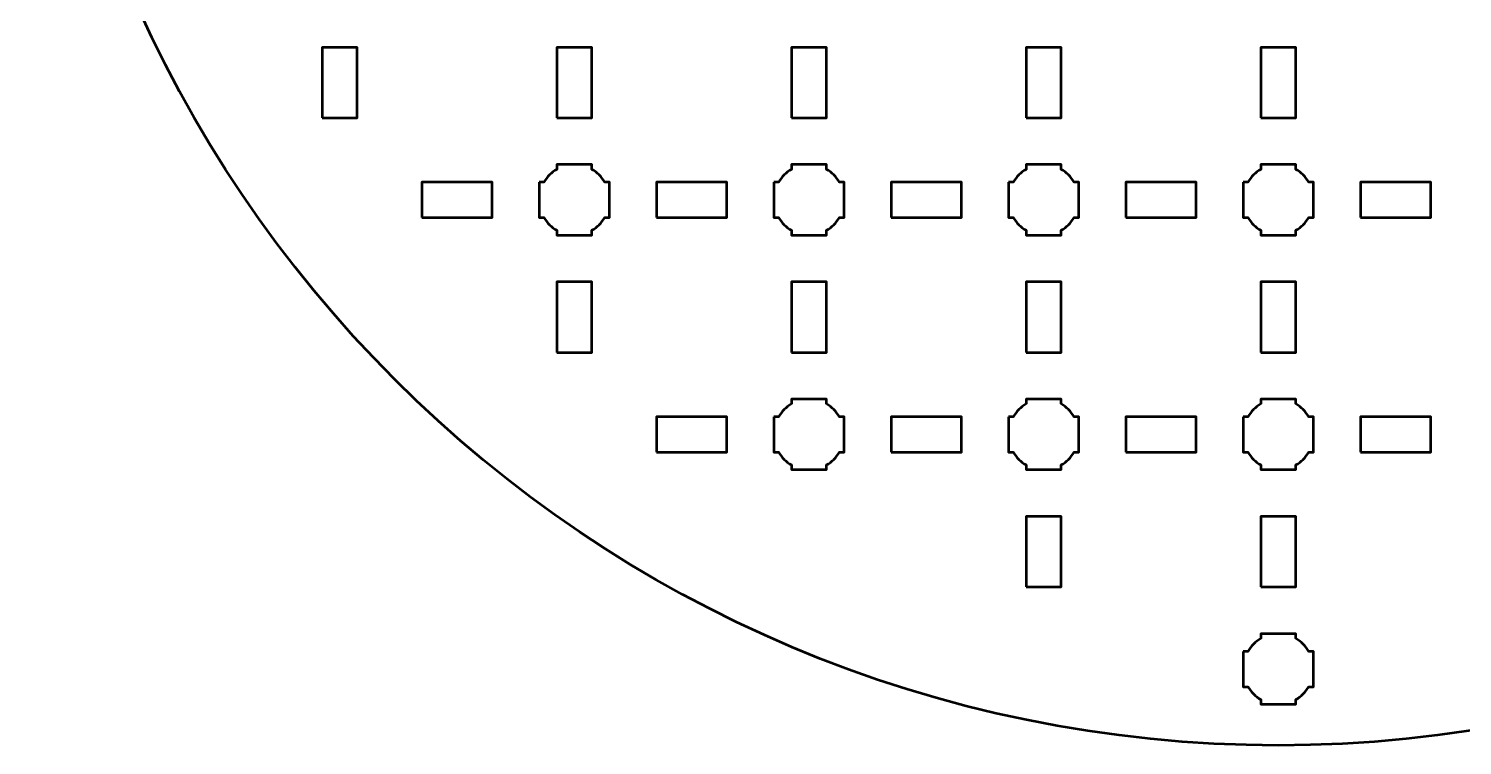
# Model space of a CAD drawing. Header units: centimetres. Extents: x -21.1 to 0.2, y -25.5 to -4.2.
# Drawn here: x -21.15 to -8.93, y -25.5 to -19.39 of the extents above; entities that cross this region are included whole.
import ezdxf

# ---------------------------------------------------------------- set-up
doc = ezdxf.new("R2010")
doc.units = ezdxf.units.CM
doc.header["$MEASUREMENT"] = 0
doc.layers.add('Layer 1', color=7, linetype='Continuous')

msp = doc.modelspace()

# ---------------------------------------------------------------- linework, layer by layer
at = {"layer": 'Layer 1', "lineweight": 53}
for points in [[(-18.65, -20.15), (-18.35, -20.15), (-18.35, -19.55), (-18.65, -19.55), (-18.65, -20.15)], [(-16.65, -20.15), (-16.35, -20.15), (-16.35, -19.55), (-16.65, -19.55), (-16.65, -20.15)], [(-14.65, -20.15), (-14.35, -20.15), (-14.35, -19.55), (-14.65, -19.55), (-14.65, -20.15)], [(-12.65, -20.15), (-12.35, -20.15), (-12.35, -19.55), (-12.65, -19.55), (-12.65, -20.15)], [(-10.65, -20.15), (-10.35, -20.15), (-10.35, -19.55), (-10.65, -19.55), (-10.65, -20.15)], [(-17.8, -21), (-17.2, -21), (-17.2, -20.7), (-17.8, -20.7), (-17.8, -21)], [(-15.8, -21), (-15.2, -21), (-15.2, -20.7), (-15.8, -20.7), (-15.8, -21)], [(-13.8, -21), (-13.2, -21), (-13.2, -20.7), (-13.8, -20.7), (-13.8, -21)], [(-11.8, -21), (-11.2, -21), (-11.2, -20.7), (-11.8, -20.7), (-11.8, -21)], [(-9.8, -21), (-9.2, -21), (-9.2, -20.7), (-9.8, -20.7), (-9.8, -21)], [(-16.65, -22.15), (-16.35, -22.15), (-16.35, -21.55), (-16.65, -21.55), (-16.65, -22.15)], [(-14.65, -22.15), (-14.35, -22.15), (-14.35, -21.55), (-14.65, -21.55), (-14.65, -22.15)], [(-12.65, -22.15), (-12.35, -22.15), (-12.35, -21.55), (-12.65, -21.55), (-12.65, -22.15)], [(-10.65, -22.15), (-10.35, -22.15), (-10.35, -21.55), (-10.65, -21.55), (-10.65, -22.15)], [(-15.8, -23), (-15.2, -23), (-15.2, -22.7), (-15.8, -22.7), (-15.8, -23)], [(-13.8, -23), (-13.2, -23), (-13.2, -22.7), (-13.8, -22.7), (-13.8, -23)], [(-11.8, -23), (-11.2, -23), (-11.2, -22.7), (-11.8, -22.7), (-11.8, -23)], [(-9.8, -23), (-9.2, -23), (-9.2, -22.7), (-9.8, -22.7), (-9.8, -23)], [(-12.65, -24.15), (-12.35, -24.15), (-12.35, -23.55), (-12.65, -23.55), (-12.65, -24.15)], [(-10.65, -24.15), (-10.35, -24.15), (-10.35, -23.55), (-10.65, -23.55), (-10.65, -24.15)]]:
    msp.add_lwpolyline(points, close=True, dxfattribs=at)
at = {"layer": 'Layer 1', "color": 250, "lineweight": 53}
msp.add_ellipse((-10.5, -14.85), major_axis=(0, 10.65), ratio=1, dxfattribs=at)
at = {"layer": 'Layer 1', "lineweight": 53}
for points in [[(-16.8, -20.7), (-16.8, -20.7), (-16.75985, -20.7), (-16.75985, -20.7), (-16.75985, -20.7), (-16.7335, -20.65447), (-16.69553, -20.6165), (-16.65, -20.59015), (-16.65, -20.59015), (-16.65, -20.59015), (-16.65, -20.55), (-16.65, -20.55), (-16.65, -20.55), (-16.65, -20.55), (-16.5, -20.55), (-16.5, -20.55), (-16.5, -20.55), (-16.5, -20.55), (-16.35, -20.55), (-16.35, -20.55), (-16.35, -20.55), (-16.35, -20.55), (-16.35, -20.59015), (-16.35, -20.59015), (-16.35, -20.59015), (-16.30447, -20.6165), (-16.2665, -20.65447), (-16.24015, -20.7), (-16.24015, -20.7), (-16.24015, -20.7), (-16.2, -20.7), (-16.2, -20.7), (-16.2, -20.7), (-16.2, -20.7), (-16.2, -20.85), (-16.2, -20.85), (-16.2, -20.85), (-16.2, -20.85), (-16.2, -21), (-16.2, -21), (-16.2, -21), (-16.2, -21), (-16.24015, -21), (-16.24015, -21), (-16.24015, -21), (-16.2665, -21.04553), (-16.30447, -21.0835), (-16.35, -21.10985), (-16.35, -21.10985), (-16.35, -21.10985), (-16.35, -21.15), (-16.35, -21.15), (-16.35, -21.15), (-16.35, -21.15), (-16.5, -21.15), (-16.5, -21.15), (-16.5, -21.15), (-16.5, -21.15), (-16.65, -21.15), (-16.65, -21.15), (-16.65, -21.15), (-16.65, -21.15), (-16.65, -21.10985), (-16.65, -21.10985), (-16.65, -21.10985), (-16.69553, -21.0835), (-16.7335, -21.04553), (-16.75985, -21), (-16.75985, -21), (-16.75985, -21), (-16.8, -21), (-16.8, -21), (-16.8, -21), (-16.8, -21), (-16.8, -20.85), (-16.8, -20.85), (-16.8, -20.85), (-16.8, -20.85), (-16.8, -20.7), (-16.8, -20.7)], [(-14.8, -20.7), (-14.8, -20.7), (-14.75985, -20.7), (-14.75985, -20.7), (-14.75985, -20.7), (-14.7335, -20.65447), (-14.69553, -20.6165), (-14.65, -20.59015), (-14.65, -20.59015), (-14.65, -20.59015), (-14.65, -20.55), (-14.65, -20.55), (-14.65, -20.55), (-14.65, -20.55), (-14.5, -20.55), (-14.5, -20.55), (-14.5, -20.55), (-14.5, -20.55), (-14.35, -20.55), (-14.35, -20.55), (-14.35, -20.55), (-14.35, -20.55), (-14.35, -20.59015), (-14.35, -20.59015), (-14.35, -20.59015), (-14.30447, -20.6165), (-14.2665, -20.65447), (-14.24015, -20.7), (-14.24015, -20.7), (-14.24015, -20.7), (-14.2, -20.7), (-14.2, -20.7), (-14.2, -20.7), (-14.2, -20.7), (-14.2, -20.85), (-14.2, -20.85), (-14.2, -20.85), (-14.2, -20.85), (-14.2, -21), (-14.2, -21), (-14.2, -21), (-14.2, -21), (-14.24015, -21), (-14.24015, -21), (-14.24015, -21), (-14.2665, -21.04553), (-14.30447, -21.0835), (-14.35, -21.10985), (-14.35, -21.10985), (-14.35, -21.10985), (-14.35, -21.15), (-14.35, -21.15), (-14.35, -21.15), (-14.35, -21.15), (-14.5, -21.15), (-14.5, -21.15), (-14.5, -21.15), (-14.5, -21.15), (-14.65, -21.15), (-14.65, -21.15), (-14.65, -21.15), (-14.65, -21.15), (-14.65, -21.10985), (-14.65, -21.10985), (-14.65, -21.10985), (-14.69553, -21.0835), (-14.7335, -21.04553), (-14.75985, -21), (-14.75985, -21), (-14.75985, -21), (-14.8, -21), (-14.8, -21), (-14.8, -21), (-14.8, -21), (-14.8, -20.85), (-14.8, -20.85), (-14.8, -20.85), (-14.8, -20.85), (-14.8, -20.7), (-14.8, -20.7)], [(-12.8, -20.7), (-12.8, -20.7), (-12.75985, -20.7), (-12.75985, -20.7), (-12.75985, -20.7), (-12.7335, -20.65447), (-12.69553, -20.6165), (-12.65, -20.59015), (-12.65, -20.59015), (-12.65, -20.59015), (-12.65, -20.55), (-12.65, -20.55), (-12.65, -20.55), (-12.65, -20.55), (-12.5, -20.55), (-12.5, -20.55), (-12.5, -20.55), (-12.5, -20.55), (-12.35, -20.55), (-12.35, -20.55), (-12.35, -20.55), (-12.35, -20.55), (-12.35, -20.59015), (-12.35, -20.59015), (-12.35, -20.59015), (-12.30447, -20.6165), (-12.2665, -20.65447), (-12.24015, -20.7), (-12.24015, -20.7), (-12.24015, -20.7), (-12.2, -20.7), (-12.2, -20.7), (-12.2, -20.7), (-12.2, -20.7), (-12.2, -20.85), (-12.2, -20.85), (-12.2, -20.85), (-12.2, -20.85), (-12.2, -21), (-12.2, -21), (-12.2, -21), (-12.2, -21), (-12.24015, -21), (-12.24015, -21), (-12.24015, -21), (-12.2665, -21.04553), (-12.30447, -21.0835), (-12.35, -21.10985), (-12.35, -21.10985), (-12.35, -21.10985), (-12.35, -21.15), (-12.35, -21.15), (-12.35, -21.15), (-12.35, -21.15), (-12.5, -21.15), (-12.5, -21.15), (-12.5, -21.15), (-12.5, -21.15), (-12.65, -21.15), (-12.65, -21.15), (-12.65, -21.15), (-12.65, -21.15), (-12.65, -21.10985), (-12.65, -21.10985), (-12.65, -21.10985), (-12.69553, -21.0835), (-12.7335, -21.04553), (-12.75985, -21), (-12.75985, -21), (-12.75985, -21), (-12.8, -21), (-12.8, -21), (-12.8, -21), (-12.8, -21), (-12.8, -20.85), (-12.8, -20.85), (-12.8, -20.85), (-12.8, -20.85), (-12.8, -20.7), (-12.8, -20.7)], [(-10.8, -20.7), (-10.8, -20.7), (-10.75985, -20.7), (-10.75985, -20.7), (-10.75985, -20.7), (-10.7335, -20.65447), (-10.69553, -20.6165), (-10.65, -20.59015), (-10.65, -20.59015), (-10.65, -20.59015), (-10.65, -20.55), (-10.65, -20.55), (-10.65, -20.55), (-10.65, -20.55), (-10.5, -20.55), (-10.5, -20.55), (-10.5, -20.55), (-10.5, -20.55), (-10.35, -20.55), (-10.35, -20.55), (-10.35, -20.55), (-10.35, -20.55), (-10.35, -20.59015), (-10.35, -20.59015), (-10.35, -20.59015), (-10.30447, -20.6165), (-10.2665, -20.65447), (-10.24015, -20.7), (-10.24015, -20.7), (-10.24015, -20.7), (-10.2, -20.7), (-10.2, -20.7), (-10.2, -20.7), (-10.2, -20.7), (-10.2, -20.85), (-10.2, -20.85), (-10.2, -20.85), (-10.2, -20.85), (-10.2, -21), (-10.2, -21), (-10.2, -21), (-10.2, -21), (-10.24015, -21), (-10.24015, -21), (-10.24015, -21), (-10.2665, -21.04553), (-10.30447, -21.0835), (-10.35, -21.10985), (-10.35, -21.10985), (-10.35, -21.10985), (-10.35, -21.15), (-10.35, -21.15), (-10.35, -21.15), (-10.35, -21.15), (-10.5, -21.15), (-10.5, -21.15), (-10.5, -21.15), (-10.5, -21.15), (-10.65, -21.15), (-10.65, -21.15), (-10.65, -21.15), (-10.65, -21.15), (-10.65, -21.10985), (-10.65, -21.10985), (-10.65, -21.10985), (-10.69553, -21.0835), (-10.7335, -21.04553), (-10.75985, -21), (-10.75985, -21), (-10.75985, -21), (-10.8, -21), (-10.8, -21), (-10.8, -21), (-10.8, -21), (-10.8, -20.85), (-10.8, -20.85), (-10.8, -20.85), (-10.8, -20.85), (-10.8, -20.7), (-10.8, -20.7)], [(-14.8, -22.7), (-14.8, -22.7), (-14.75985, -22.7), (-14.75985, -22.7), (-14.75985, -22.7), (-14.7335, -22.65447), (-14.69553, -22.6165), (-14.65, -22.59015), (-14.65, -22.59015), (-14.65, -22.59015), (-14.65, -22.55), (-14.65, -22.55), (-14.65, -22.55), (-14.65, -22.55), (-14.5, -22.55), (-14.5, -22.55), (-14.5, -22.55), (-14.5, -22.55), (-14.35, -22.55), (-14.35, -22.55), (-14.35, -22.55), (-14.35, -22.55), (-14.35, -22.59015), (-14.35, -22.59015), (-14.35, -22.59015), (-14.30447, -22.6165), (-14.2665, -22.65447), (-14.24015, -22.7), (-14.24015, -22.7), (-14.24015, -22.7), (-14.2, -22.7), (-14.2, -22.7), (-14.2, -22.7), (-14.2, -22.7), (-14.2, -22.85), (-14.2, -22.85), (-14.2, -22.85), (-14.2, -22.85), (-14.2, -23), (-14.2, -23), (-14.2, -23), (-14.2, -23), (-14.24015, -23), (-14.24015, -23), (-14.24015, -23), (-14.2665, -23.04553), (-14.30447, -23.0835), (-14.35, -23.10985), (-14.35, -23.10985), (-14.35, -23.10985), (-14.35, -23.15), (-14.35, -23.15), (-14.35, -23.15), (-14.35, -23.15), (-14.5, -23.15), (-14.5, -23.15), (-14.5, -23.15), (-14.5, -23.15), (-14.65, -23.15), (-14.65, -23.15), (-14.65, -23.15), (-14.65, -23.15), (-14.65, -23.10985), (-14.65, -23.10985), (-14.65, -23.10985), (-14.69553, -23.0835), (-14.7335, -23.04553), (-14.75985, -23), (-14.75985, -23), (-14.75985, -23), (-14.8, -23), (-14.8, -23), (-14.8, -23), (-14.8, -23), (-14.8, -22.85), (-14.8, -22.85), (-14.8, -22.85), (-14.8, -22.85), (-14.8, -22.7), (-14.8, -22.7)], [(-12.8, -22.7), (-12.8, -22.7), (-12.75985, -22.7), (-12.75985, -22.7), (-12.75985, -22.7), (-12.7335, -22.65447), (-12.69553, -22.6165), (-12.65, -22.59015), (-12.65, -22.59015), (-12.65, -22.59015), (-12.65, -22.55), (-12.65, -22.55), (-12.65, -22.55), (-12.65, -22.55), (-12.5, -22.55), (-12.5, -22.55), (-12.5, -22.55), (-12.5, -22.55), (-12.35, -22.55), (-12.35, -22.55), (-12.35, -22.55), (-12.35, -22.55), (-12.35, -22.59015), (-12.35, -22.59015), (-12.35, -22.59015), (-12.30447, -22.6165), (-12.2665, -22.65447), (-12.24015, -22.7), (-12.24015, -22.7), (-12.24015, -22.7), (-12.2, -22.7), (-12.2, -22.7), (-12.2, -22.7), (-12.2, -22.7), (-12.2, -22.85), (-12.2, -22.85), (-12.2, -22.85), (-12.2, -22.85), (-12.2, -23), (-12.2, -23), (-12.2, -23), (-12.2, -23), (-12.24015, -23), (-12.24015, -23), (-12.24015, -23), (-12.2665, -23.04553), (-12.30447, -23.0835), (-12.35, -23.10985), (-12.35, -23.10985), (-12.35, -23.10985), (-12.35, -23.15), (-12.35, -23.15), (-12.35, -23.15), (-12.35, -23.15), (-12.5, -23.15), (-12.5, -23.15), (-12.5, -23.15), (-12.5, -23.15), (-12.65, -23.15), (-12.65, -23.15), (-12.65, -23.15), (-12.65, -23.15), (-12.65, -23.10985), (-12.65, -23.10985), (-12.65, -23.10985), (-12.69553, -23.0835), (-12.7335, -23.04553), (-12.75985, -23), (-12.75985, -23), (-12.75985, -23), (-12.8, -23), (-12.8, -23), (-12.8, -23), (-12.8, -23), (-12.8, -22.85), (-12.8, -22.85), (-12.8, -22.85), (-12.8, -22.85), (-12.8, -22.7), (-12.8, -22.7)], [(-10.8, -22.7), (-10.8, -22.7), (-10.75985, -22.7), (-10.75985, -22.7), (-10.75985, -22.7), (-10.7335, -22.65447), (-10.69553, -22.6165), (-10.65, -22.59015), (-10.65, -22.59015), (-10.65, -22.59015), (-10.65, -22.55), (-10.65, -22.55), (-10.65, -22.55), (-10.65, -22.55), (-10.5, -22.55), (-10.5, -22.55), (-10.5, -22.55), (-10.5, -22.55), (-10.35, -22.55), (-10.35, -22.55), (-10.35, -22.55), (-10.35, -22.55), (-10.35, -22.59015), (-10.35, -22.59015), (-10.35, -22.59015), (-10.30447, -22.6165), (-10.2665, -22.65447), (-10.24015, -22.7), (-10.24015, -22.7), (-10.24015, -22.7), (-10.2, -22.7), (-10.2, -22.7), (-10.2, -22.7), (-10.2, -22.7), (-10.2, -22.85), (-10.2, -22.85), (-10.2, -22.85), (-10.2, -22.85), (-10.2, -23), (-10.2, -23), (-10.2, -23), (-10.2, -23), (-10.24015, -23), (-10.24015, -23), (-10.24015, -23), (-10.2665, -23.04553), (-10.30447, -23.0835), (-10.35, -23.10985), (-10.35, -23.10985), (-10.35, -23.10985), (-10.35, -23.15), (-10.35, -23.15), (-10.35, -23.15), (-10.35, -23.15), (-10.5, -23.15), (-10.5, -23.15), (-10.5, -23.15), (-10.5, -23.15), (-10.65, -23.15), (-10.65, -23.15), (-10.65, -23.15), (-10.65, -23.15), (-10.65, -23.10985), (-10.65, -23.10985), (-10.65, -23.10985), (-10.69553, -23.0835), (-10.7335, -23.04553), (-10.75985, -23), (-10.75985, -23), (-10.75985, -23), (-10.8, -23), (-10.8, -23), (-10.8, -23), (-10.8, -23), (-10.8, -22.85), (-10.8, -22.85), (-10.8, -22.85), (-10.8, -22.85), (-10.8, -22.7), (-10.8, -22.7)], [(-10.8, -24.7), (-10.8, -24.7), (-10.75985, -24.7), (-10.75985, -24.7), (-10.75985, -24.7), (-10.7335, -24.65447), (-10.69553, -24.6165), (-10.65, -24.59015), (-10.65, -24.59015), (-10.65, -24.59015), (-10.65, -24.55), (-10.65, -24.55), (-10.65, -24.55), (-10.65, -24.55), (-10.5, -24.55), (-10.5, -24.55), (-10.5, -24.55), (-10.5, -24.55), (-10.35, -24.55), (-10.35, -24.55), (-10.35, -24.55), (-10.35, -24.55), (-10.35, -24.59015), (-10.35, -24.59015), (-10.35, -24.59015), (-10.30447, -24.6165), (-10.2665, -24.65447), (-10.24015, -24.7), (-10.24015, -24.7), (-10.24015, -24.7), (-10.2, -24.7), (-10.2, -24.7), (-10.2, -24.7), (-10.2, -24.7), (-10.2, -24.85), (-10.2, -24.85), (-10.2, -24.85), (-10.2, -24.85), (-10.2, -25), (-10.2, -25), (-10.2, -25), (-10.2, -25), (-10.24015, -25), (-10.24015, -25), (-10.24015, -25), (-10.2665, -25.04553), (-10.30447, -25.0835), (-10.35, -25.10985), (-10.35, -25.10985), (-10.35, -25.10985), (-10.35, -25.15), (-10.35, -25.15), (-10.35, -25.15), (-10.35, -25.15), (-10.5, -25.15), (-10.5, -25.15), (-10.5, -25.15), (-10.5, -25.15), (-10.65, -25.15), (-10.65, -25.15), (-10.65, -25.15), (-10.65, -25.15), (-10.65, -25.10985), (-10.65, -25.10985), (-10.65, -25.10985), (-10.69553, -25.0835), (-10.7335, -25.04553), (-10.75985, -25), (-10.75985, -25), (-10.75985, -25), (-10.8, -25), (-10.8, -25), (-10.8, -25), (-10.8, -25), (-10.8, -24.85), (-10.8, -24.85), (-10.8, -24.85), (-10.8, -24.85), (-10.8, -24.7), (-10.8, -24.7)]]:
    msp.add_open_spline(points, degree=3, knots=[0, 0, 0, 0, 0.05, 0.05, 0.05, 0.05, 0.1, 0.1, 0.1, 0.1, 0.15, 0.15, 0.15, 0.15, 0.2, 0.2, 0.2, 0.2, 0.25, 0.25, 0.25, 0.25, 0.3, 0.3, 0.3, 0.3, 0.35, 0.35, 0.35, 0.35, 0.4, 0.4, 0.4, 0.4, 0.45, 0.45, 0.45, 0.45, 0.5, 0.5, 0.5, 0.5, 0.55, 0.55, 0.55, 0.55, 0.6, 0.6, 0.6, 0.6, 0.65, 0.65, 0.65, 0.65, 0.7, 0.7, 0.7, 0.7, 0.75, 0.75, 0.75, 0.75, 0.8, 0.8, 0.8, 0.8, 0.85, 0.85, 0.85, 0.85, 0.9, 0.9, 0.9, 0.9, 0.95, 0.95, 0.95, 0.95, 1, 1, 1, 1], dxfattribs=at)

doc.saveas('drawing.dxf')
